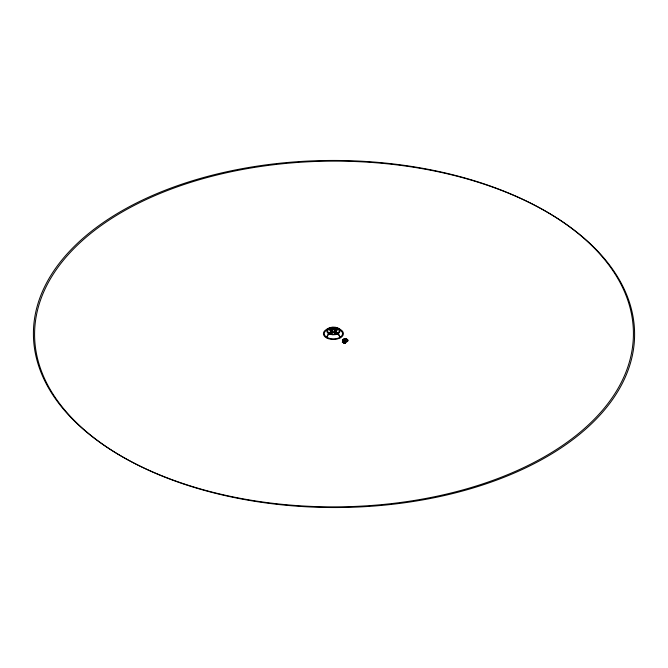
<?xml version="1.0" encoding="UTF-8"?>
<svg xmlns="http://www.w3.org/2000/svg" width="668" height="668" viewBox="0 0 668 668"><rect width="100%" height="100%" fill="white"/><g stroke="black" fill="none" stroke-linecap="round" stroke-linejoin="round"><path stroke-width="1" d="M343.377 342.876A2.563 1.478 0 0 0 345.197 343.31L345.197 343.118A2.229 1.286 0 0 1 343.619 342.734L343.377 341.515M345.197 341.949L345.197 343.31M335.662 333.274L335.403 333.775A2.004 1.161 0 0 1 335.019 334.351M334.501 333.29L334.827 332.781M335.077 333.616L335.394 333.098M335.085 332.998L334.843 333.449M329.282 333.324L326.343 337.741L328.698 332.981L331.052 331.62L332.23 332.297L332.23 332.981L329.875 334.342L328.698 333.658L331.052 332.297L332.23 332.981M332.23 329.575L331.052 330.259L328.698 328.898L328.698 329.575L331.052 330.936L332.23 330.259L332.23 329.575L329.875 328.213L326.928 329.917L326.343 329.575L328.698 328.213L329.282 328.556M328.698 329.575L329.875 328.898L332.23 330.259M334.593 329.575L335.77 330.259L338.125 328.898L338.125 329.575L335.77 330.936L334.593 330.259L334.593 329.575L336.948 328.213L339.895 329.917L340.48 329.575L338.125 328.213L337.532 328.556M334.593 330.259L336.948 328.898L338.125 329.575M328.698 332.981L329.875 333.658L332.23 332.297M334.593 332.981L335.77 332.297L338.125 333.658L336.948 334.342L334.593 332.981L334.593 332.297L335.77 331.62L338.125 332.981L340.48 337.741L337.532 333.324M334.593 332.297L336.948 333.658L338.125 332.981M343.218 339.319L343.778 339.645M343.611 341.381L343.611 342.734M336.948 328.213L336.948 328.898M336.948 333.658L336.948 334.342M335.77 330.259L335.77 330.936M335.77 331.62L335.77 332.297M331.052 330.259L331.052 330.936M331.052 331.62L331.052 332.297M329.875 328.213L329.875 328.898M329.875 333.658L329.875 334.342M336.146 333.315A2.797 1.62 0 0 1 335.954 334.334M331.821 332.33A2.797 1.62 0 0 1 334.994 332.33M331.804 334.351A2.004 1.161 0 0 1 331.587 334.142M345.197 340.463L342.25 342.166A4.167 2.405 0 0 0 345.197 342.868L345.189 340.463M343.753 341.69A2.572 1.486 0 0 0 347.761 340.571A2.572 1.486 0 0 0 344.07 339.127A2.572 1.486 0 0 0 343.753 341.69M344.078 341.582A2.238 1.294 0 0 0 347.435 340.463A2.238 1.294 0 0 0 344.078 339.344A2.238 1.294 0 0 0 344.078 341.582M343.995 341.665A2.405 1.386 0 0 0 347.602 340.463A2.405 1.386 0 0 0 343.995 339.26A2.405 1.386 0 0 0 343.995 341.665M343.795 341.866A2.797 1.62 0 0 0 347.995 340.463A2.797 1.62 0 0 0 343.795 339.06A2.797 1.62 0 0 0 343.795 341.866M344.195 341.465A2.004 1.161 0 0 0 347.201 340.463A2.004 1.161 0 0 0 344.195 339.461A2.004 1.161 0 0 0 344.195 341.465M331.771 332.246A2.797 1.62 0 0 0 336.196 331.103A2.797 1.62 0 0 0 332.272 329.466A2.797 1.62 0 0 0 331.771 332.246M332.405 331.938A2.004 1.161 0 0 0 335.419 330.936A2.004 1.161 0 0 0 332.405 329.934A2.004 1.161 0 0 0 332.405 331.938M330.493 333.858A5.837 3.365 0 0 0 339.244 330.936A5.837 3.365 0 0 0 330.493 328.021A5.837 3.365 0 0 0 330.493 333.858M328.831 338.242A9.168 5.294 0 0 0 342.575 333.658A9.168 5.294 0 0 0 328.831 329.074A9.168 5.294 0 0 0 328.831 338.242M328.414 338.659A10.003 5.77 0 0 0 343.41 333.658A10.003 5.77 0 0 0 328.414 328.656A10.003 5.77 0 0 0 328.414 338.659M330.075 334.276A6.663 3.849 0 0 0 340.079 330.936A6.663 3.849 0 0 0 330.075 327.604A6.663 3.849 0 0 0 330.075 334.276M184.585 484.342A300.007 173.212 0 0 0 634.6 334.342A300.007 173.212 0 0 0 184.585 184.335A300.007 173.212 0 0 0 184.585 484.342M183.408 483.665A300.007 173.212 0 0 0 633.423 333.658A300.007 173.212 0 0 0 183.408 183.658A300.007 173.212 0 0 0 183.408 483.665"/></g></svg>
